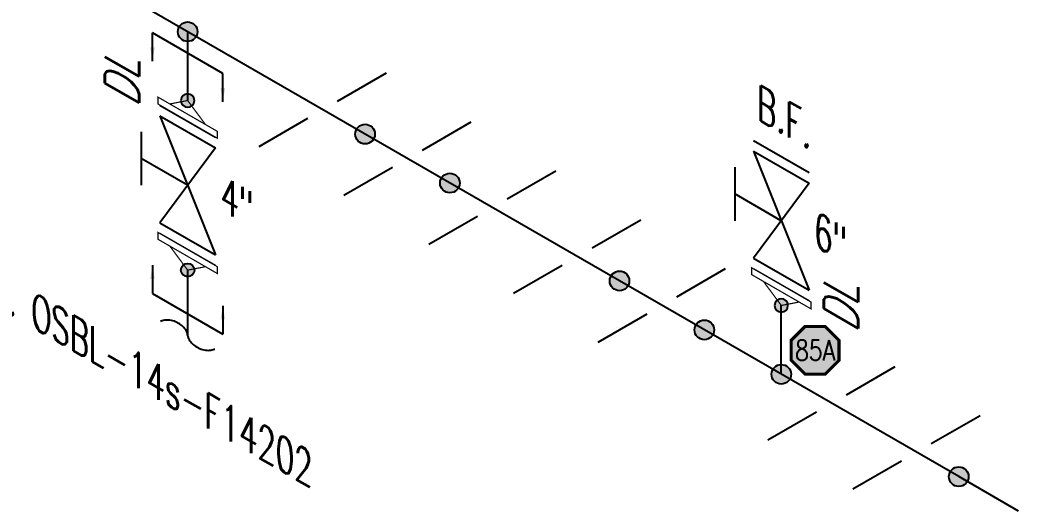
# Model space of a CAD drawing. Header units: inches. Extents: x 0 to 17.2, y 0 to 11.2.
# Drawn here: x 10.199 to 13.108, y 2.794 to 4.228 of the extents above; entities that cross this region are included whole.
import ezdxf
from ezdxf.enums import TextEntityAlignment as Align

# ---------------------------------------------------------------- set-up
doc = ezdxf.new("R2010")
doc.units = ezdxf.units.IN
doc.header["$MEASUREMENT"] = 0
doc.linetypes.add('HIDDEN2', pattern=[0.1875, 0.125, -0.0625])
for name, color, linetype in [('3', 1, 'Continuous'), ('COMP', 1, 'Continuous'), ('Continuation', 7, 'Continuous'), ('DL', 20, 'Continuous'), ('FITTINGS', 4, 'Continuous'), ('PART_PCML', 7, 'Continuous'), ('PIPE-ANNO', 150, 'HIDDEN2'), ('TEXT', 7, 'Continuous'), ('UNAS.PIPE', 251, 'Continuous'), ('WELD POINTS', 41, 'Continuous'), ('Welds', 7, 'Continuous')]:
    doc.layers.add(name, color=color, linetype=linetype)
doc.styles.add('ISO30', font='simplex.shx', dxfattribs={"width": 0.85, "oblique": 30, "height": 0.075})
doc.styles.add('PART_Standard', font='romans', dxfattribs={"width": 0.8, "height": 0.09})
doc.styles.add('Richmond', font='arial.ttf')
doc.styles.add('SIMPLEX', font='ROMANS')
doc.dimstyles.new('Richmond', dxfattribs={"dimtxt": 0.18, "dimasz": 0.18, "dimexe": 0.18, "dimexo": 0.0625, "dimgap": 0.09, "dimtad": 0, "dimtih": 1, "dimtoh": 1, "dimdec": 4, "dimzin": 0, "dimdsep": 46, "dimtxsty": 'Richmond', "dimcen": 0.09, "dimadec": 0, "dimazin": 0, "dimtfac": 1, "dimtdec": 4, "dimtofl": 0, "dimtmove": 0, "dimatfit": 3, "dimfxl": 1, "dimtolj": 1, "dimtzin": 0, "dimarcsym": 0})

# ---------------------------------------------------------------- blocks, each defined once
blk = doc.blocks.new('4_SUPPORT_I-BEAM_30')
at = {"color": 0, "linetype": 'ByBlock', "lineweight": -2}
for p, q in [((-0.0435, 0.0251), (-0.1857, 0.1072)), ((0.1857, -0.1072), (0.0435, -0.0251))]:
    blk.add_line(p, q, dxfattribs=at)
blk = doc.blocks.new('2_WELD_SINGLE_00')
at = {"linetype": 'ByBlock', "lineweight": -2}
h = blk.add_hatch(color=0, dxfattribs=at)
edge = h.paths.add_edge_path()
edge.add_arc((0, 0), 0.0286, 0, 360)
at = {"color": 0, "linetype": 'ByBlock', "lineweight": -2}
blk.add_circle((0, 0), 0.0286, dxfattribs=at)
blk = doc.blocks.new('3_VALVE_FLANGE_GATE_30')
at = {"color": 0, "linetype": 'ByBlock', "lineweight": -2}
blk.add_wipeout([(-0.1624, -0.1875), (-0.1353, -0.1719), (0, 0), (0.1353, -0.0156), (0.1624, 0), (0.1624, 0.1875), (0.1353, 0.1719), (0, 0), (-0.1353, 0.0156), (-0.1624, 0)], dxfattribs=at)
for p, q in [((0.0677, 0.1953), (-0.0677, 0.1172)), ((0.1624, 0.1875), (0.1624, 0)), ((0.1353, 0.1719), (-0.1353, -0.1719)), ((0, 0), (0, 0.1563)), ((0.1353, 0.1719), (0.1353, -0.0156)), ((-0.1624, 0), (-0.1624, -0.1875)), ((-0.1353, 0.0156), (-0.1353, -0.1719)), ((0.1353, -0.0156), (-0.1353, 0.0156))]:
    blk.add_line(p, q, dxfattribs=at)
blk = doc.blocks.new('AM9A04')
at = {"linetype": 'Continuous', "const_width": 0.01}
blk.add_lwpolyline([(0, -0.2887), (0, 0.2887), (-0.05, 0.3175), (-0.05, -0.2598)], close=True, dxfattribs=at)
at = {"const_width": 0.01}
blk.add_lwpolyline([(-0.05, -0.1443), (-0.15, 0.0866), (-0.05, 0.2021)], dxfattribs=at)
blk = doc.blocks.new('A09')
at = {"layer": 'Welds'}
h = blk.add_hatch(color=256, dxfattribs=at)
h.dxf.hatch_style = 1
h.paths.add_polyline_path([(-0.03, 0, 1), (0.03, 0, 1)])
blk.add_circle((0, 0), 0.03, dxfattribs=at)
blk = doc.blocks.new('*U27')
blk.add_wipeout([(0.052, -0.03), (0.0173, -0.07), (0.0173, -0.1101), (0, -0.1001), (0, 0.1001), (0.0173, 0.0901), (0.0173, 0.05)]).dxf.layer = 'COMP'
at = {"layer": '3', "xscale": 0.65, "yscale": 0.65, "zscale": 0.65}
blk.add_blockref('A09', (0.052, -0.03), dxfattribs=at)
at = {"layer": 'COMP', "xscale": 0.3466300616258731, "yscale": 0.3466300616258731, "zscale": 0.3466300616258731, "rotation": 180}
blk.add_blockref('AM9A04', (0, 0), dxfattribs=at)
blk = doc.blocks.new('1_Text_330')
at = {"layer": 'TEXT', "style": 'PART_Standard', "oblique": 330, "width": 0.8}
blk.add_attdef('3/4"', (0, 0), '', height=0.09, rotation=330, dxfattribs=at)
blk = doc.blocks.new('1_BREAK-PIPE_PIPE_00')
at = {"color": 0, "linetype": 'ByBlock', "lineweight": -2}
for centre, major_axis in [((-0.0298, 0.0919), (0, -0.101)), ((0.0298, -0.0919), (0, 0.101))]:
    blk.add_ellipse(centre, major_axis=major_axis, ratio=0.711978, start_param=0.427466, end_param=3.141593, dxfattribs=at)
blk = doc.blocks.new('1_Tilde_30')
at = {"layer": 'PIPE-ANNO', "xscale": -0.5000000000000001, "yscale": 0.5000000000000001, "zscale": 0.5000000000000001, "rotation": 114.4010914305396}
blk.add_blockref('1_BREAK-PIPE_PIPE_00', (0, 0), dxfattribs=at)
blk = doc.blocks.new('1_Cont_330')
at = {"layer": 'Continuation', "style": 'PART_Standard', "oblique": 330, "width": 0.8}
blk.add_attdef('CONT.', (0, 0), '', height=0.09, rotation=330, dxfattribs=at)
blk = doc.blocks.new('DL_Vert_30')
at = {"layer": 'DL', "style": 'ISO30', "oblique": 30, "width": 0.85}
blk.add_text('DL', height=0.1, rotation=90, dxfattribs=at).set_placement((0, 0))
blk = doc.blocks.new('PART_PCML')
blk.add_hatch(color=0).paths.add_polyline_path([(-0.0699, -0.029), (-0.029, -0.0699), (0.029, -0.0699), (0.0699, -0.029), (0.0699, 0.029), (0.029, 0.0699), (-0.029, 0.0699), (-0.0699, 0.029)])
at = {"color": 7, "const_width": 0.009}
blk.add_lwpolyline([(-0.0699, 0.029), (-0.029, 0.0699), (0.029, 0.0699), (0.0699, 0.029), (0.0699, -0.029), (0.029, -0.0699), (-0.029, -0.0699), (-0.0699, -0.029), (-0.0699, 0.029), (-0.029, 0.0699)], dxfattribs=at)
at = {"color": 18, "true_color": 0x000000}
blk.add_lwpolyline([(-0.029, 0.0699), (-0.0699, 0.029), (-0.0699, -0.029), (-0.029, -0.0699), (0.029, -0.0699), (0.0699, -0.029), (0.0699, 0.029), (0.029, 0.0699)], close=True, dxfattribs=at)
at = {"color": 7, "true_color": 0xffffff, "style": 'SIMPLEX', "width": 0.8, "flags": 1}
for tag, p in [('CIRCUIT', (-0.0939, 0.0889)), ('DM', (-0.0527, -0.1332)), ('TYPE', (-0.0749, -0.2043))]:
    blk.add_attdef(tag, p, '', height=0.0586, dxfattribs=at)
at = {"color": 7, "true_color": 0xffffff, "style": 'SIMPLEX', "width": 0.8}
blk.add_attdef('DMDISP', text='', height=0.0586, dxfattribs=at).set_placement((0, 0), align=Align.MIDDLE_CENTER)
blk = doc.blocks.new('*U54')
at = {"color": 20, "linetype": 'ByBlock', "ltscale": 0.7}
blk.add_line((0.1026, -0.1218), (-0.1026, -0.0032), dxfattribs=at)
for points in [[(-0.1026, -0.0859), (-0.1026, -0.0032)], [(0.1026, -0.2044), (0.1026, -0.1218)]]:
    blk.add_leader(points, dimstyle='Richmond', override={"dimasz": 0.04, "dimgap": 0.09, "dimtad": 0}, dxfattribs=at)
blk = doc.blocks.new('*U53')
at = {"color": 20, "linetype": 'ByBlock', "ltscale": 0.7}
blk.add_line((-0.1026, 0.1218), (0.1026, 0.0032), dxfattribs=at)
for points in [[(-0.1026, 0.2043), (-0.1026, 0.1218)], [(0.1026, 0.0859), (0.1026, 0.0032)]]:
    blk.add_leader(points, dimstyle='Richmond', override={"dimasz": 0.04, "dimgap": 0.09, "dimtad": 0}, dxfattribs=at)

msp = doc.modelspace()

# ---------------------------------------------------------------- linework, layer by layer
for p, q in [((12.9381, 2.8942), (3.1025, 8.5727)), ((10.6883, 4.1931), (10.6883, 3.5572)), ((12.4203, 3.1931), (12.4203, 3.829))]:
    msp.add_line(p, q)
at = {"layer": 'UNAS.PIPE'}
msp.add_line((13.112, 2.7937), (12.9381, 2.8942), dxfattribs=at)

# ---------------------------------------------------------------- block references
at = {"xscale": -1}
msp.add_blockref('1_Tilde_30', (10.6883, 3.3072), dxfattribs=at)
at = {"layer": 'FITTINGS', "xscale": -1}
for p in [(11.0823, 3.9656), (11.3297, 3.8227), (11.5772, 3.6799), (11.8246, 3.537), (12.072, 3.3942), (12.5669, 3.1084), (12.8144, 2.9656)]:
    msp.add_blockref('4_SUPPORT_I-BEAM_30', p, dxfattribs=at)
at = {"layer": 'UNAS.PIPE', "rotation": 329.9999999999994}
msp.add_blockref('2_WELD_SINGLE_00', (12.9381, 2.8942), dxfattribs=at)
at = {"layer": 'WELD POINTS', "rotation": 180}
msp.add_blockref('2_WELD_SINGLE_00', (10.6883, 4.1931), dxfattribs=at)
at = {"layer": 'WELD POINTS'}
for p in [(11.206, 3.8942), (11.4535, 3.7513), (11.9483, 3.4656), (12.1958, 3.3227), (12.4203, 3.1931)]:
    msp.add_blockref('2_WELD_SINGLE_00', p, dxfattribs=at)

# ---------------------------------------------------------------- next in the draw order: block references
at = {"layer": 'FITTINGS', "xscale": -1, "yscale": -1, "rotation": 240}
msp.add_blockref('3_VALVE_FLANGE_GATE_30', (10.6883, 3.7447), dxfattribs=at)
at = {"layer": 'FITTINGS', "rotation": 60.00000000000002}
msp.add_blockref('3_VALVE_FLANGE_GATE_30', (12.4203, 3.6415), dxfattribs=at)

# ---------------------------------------------------------------- next in the draw order: linework, layer by layer
at = {"layer": 'UNAS.PIPE'}
msp.add_line((10.6883, 3.5572), (10.6883, 3.3072), dxfattribs=at)

# ---------------------------------------------------------------- next in the draw order: block references
for p in [(10.5469, 3.971), (12.6442, 3.3126)]:
    msp.add_blockref('DL_Vert_30', p)
at = {"layer": 'COMP', "ltscale": 0.65, "xscale": -1}
for p, rotation in [((10.6883, 3.9322), 239.9999999999998), ((12.4203, 3.454), 59.99999999999987)]:
    msp.add_blockref('*U27', p, dxfattribs=dict(at, rotation=rotation))
at = {"layer": 'TEXT'}
for p, values in [((12.3495, 3.9388), {'3/4"': 'B.F.'}), ((10.7844, 3.6734), {'3/4"': '4"'}), ((12.5164, 3.5691), {'3/4"': '6"'})]:
    msp.add_blockref('1_Text_330', p, dxfattribs=at).add_auto_attribs(values)

# ---------------------------------------------------------------- next in the draw order: block references
at = {"layer": 'DL'}
msp.add_blockref('*U54', (10.6883, 4.1931), dxfattribs=at)
at = {"layer": 'PART_PCML', "color": 13}
msp.add_blockref('PART_PCML', (12.5188, 3.263), dxfattribs=at).add_auto_attribs({'DMDISP': '85A'})

# ---------------------------------------------------------------- next in the draw order: wipeouts: each hides what was drawn before it
msp.add_wipeout([(10.6883, 3.4971), (10.7402, 3.5071), (10.7749, 3.4871), (10.7749, 3.5071), (10.6016, 3.6072), (10.6016, 3.5872), (10.6363, 3.5672)]).dxf.layer = 'UNAS.PIPE'

# ---------------------------------------------------------------- next in the draw order: hatches: boundary and pattern name
at = {"layer": 'UNAS.PIPE'}
h = msp.add_hatch(color=256, dxfattribs=at)
h.dxf.hatch_style = 1
h.paths.add_polyline_path([(10.7078, 3.4971, 1), (10.6688, 3.4971, 1)])

# ---------------------------------------------------------------- next in the draw order: linework, layer by layer
msp.add_circle((10.6883, 3.4971), 0.0195, dxfattribs=at)

# ---------------------------------------------------------------- next in the draw order: block references
at = {"layer": 'Continuation'}
msp.add_blockref('1_Cont_330', (9.9461, 3.4978), dxfattribs=at).add_auto_attribs({'CONT.': 'CONT. OSBL-14s-F14202'})
at = {"layer": 'DL'}
msp.add_blockref('*U53', (10.6883, 3.3072), dxfattribs=at)
at = {"layer": 'UNAS.PIPE', "xscale": -0.3466300616258731, "yscale": 0.3466300616258732, "zscale": 0.3466300616258731, "rotation": 239.9999999999999}
msp.add_blockref('AM9A04', (10.6883, 3.5572), dxfattribs=at)

doc.saveas('drawing.dxf')
